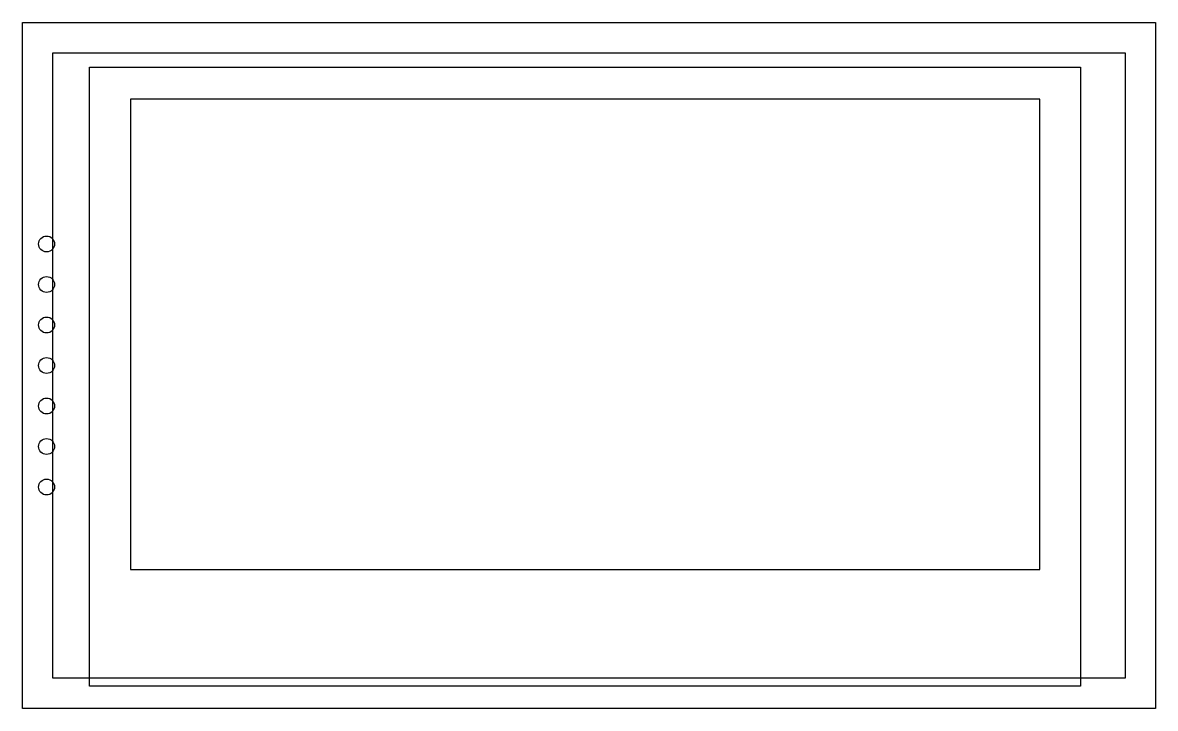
# Model space of a CAD drawing. Header units: millimetres. Extents: x 7.8 to 78.8, y 151.3 to 194.3.
import ezdxf

# ---------------------------------------------------------------- set-up
doc = ezdxf.new("R2010")
doc.units = ezdxf.units.MM
doc.layers.get('0').update_dxf_attribs({"linetype": 'CONTINUOUS'})

msp = doc.modelspace()

# ---------------------------------------------------------------- linework, layer by layer
for points in [[(7.75, 194.3), (78.75, 194.3), (78.75, 151.3), (7.75, 151.3)], [(76.85, 192.4), (76.85, 153.2), (9.65, 153.2), (9.65, 192.4)], [(74.05, 152.7), (11.95, 152.7), (11.95, 191.5), (74.05, 191.5)], [(71.5, 160), (71.5, 189.5), (14.5, 189.5), (14.5, 160)]]:
    msp.add_lwpolyline(points, close=True)
for centre in [(9.25, 180.42), (9.25, 177.88), (9.25, 175.34), (9.25, 172.8), (9.25, 170.26), (9.25, 167.72), (9.25, 165.18)]:
    msp.add_circle(centre, 0.5)

doc.saveas('drawing.dxf')
